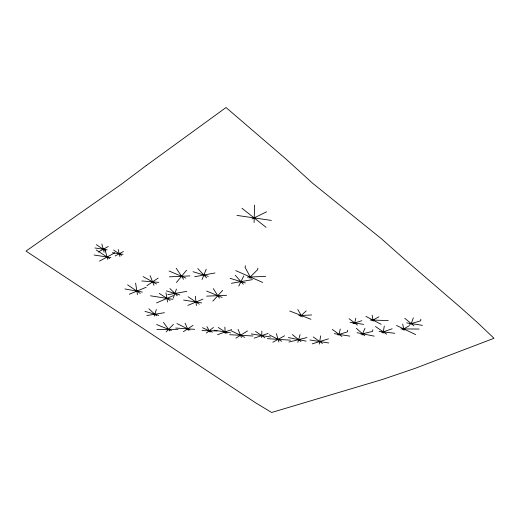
<?xml version="1.0" encoding="UTF-8"?>
<svg xmlns="http://www.w3.org/2000/svg" width="520" height="520" viewBox="0 0 520 520"><rect width="100%" height="100%" fill="white"/><g stroke="black" fill="none" stroke-linecap="round" stroke-linejoin="round"><path stroke-width="0.78" d="M254.098 222.534L254.618 205.114M261.664 337.578L261.853 331.084M420.823 319.195L420.719 320.781L409.363 324.168M372.814 329.778L372.645 331.377L360.997 334.191M347.731 330.219L347.529 331.812L337.701 334.867M319.293 344.116L320.645 335.881M383.11 333.164L384.274 326.047M338.969 335.231L340.243 329.011M257.92 268.125L257.575 269.711L249.132 278.089M245.433 265.72L245.069 267.3L251.173 278.726M354.523 323.655L355.778 318.318M297.83 342.355L300.092 334.588M154.226 316.101L156.351 309.485M173.225 298.2L176.43 289.12M410.969 324.415L413.341 317.837M202.059 279.519L206.206 269.217M362.057 335.01L364.936 328.315M238.771 286.091L243.796 275.886M176.41 282.522L186.569 270.212M212.843 301.139L222.664 290.361M166.14 331.89L173.394 324.396M300.307 316.42L306.183 310.882M206.349 333.06L213.467 327.431M146.894 285.76L158.132 278.089M183.385 331.663L193.063 325.351M235.917 338.15L247.462 330.967M402.63 329.557L409.552 325.559M98.423 251.96L108.231 246.487M371.839 320.697L378.918 316.803M272.87 342.212L284.589 335.803M99.495 261.118L114.79 252.817M115.141 255.97L123.383 251.537M252.018 218.953L266.565 211.803M156.553 302.939L173.329 295.594M187.863 305.396L202.975 299.117M129.266 294.255L146.133 287.287M217.516 334.704L231.647 329.615M381.667 332.475L392.132 328.757M254.254 338.124L268.125 333.424M352.807 323.577L361.862 320.697M312.253 343.856L328.452 338.845M288.918 342.043L306.963 337.558M194.649 276.738L214.988 272.961M231.413 283.309L252.486 279.624M167.863 294.684L186.778 291.382M146.835 315.53L164.43 312.721M298.779 315.64L311.636 314.958M169.383 276.815L189.872 275.925M206.655 296.147L226.59 295.302M247.358 277.095L265.642 276.393M156.877 329.446L178.067 329.342M400.926 328.894L419.068 329.056M201.981 330.596L217.139 330.954M370.156 319.976L388.278 320.593M229.678 334.718L253.006 335.998M267.358 338.663L290.511 340.158M175.728 328.048L194.675 329.336M141.869 280.95L158.795 282.38M379.113 331.377L394.732 333.281M236.983 215.404L271.369 220.422M94.939 247.969L107.094 249.828M112.378 252.72L123.058 254.352M94.107 255.034L110.87 257.608M406.685 322.887L422.468 325.351M350.129 322.264L363.682 324.389M183.631 300.079L201.708 302.919M150.501 295.802L172.861 299.325M334.276 333.651L349.81 336.115M309.875 339.976L328.692 342.979M251.232 333.912L270.582 337.012M213.967 330.174L230.588 332.839M124.937 288.971L142.37 292.091M357.032 332.703L374.218 336.141M288.386 337.558L306.144 341.153M144.957 311.35L158.788 315.425M166.387 290.908L179.946 294.964M193.018 271.719L208.286 276.367M230.126 278.33L245.375 282.984M289.699 310.98L310.96 319.293M156.637 324.526L171.444 330.558M206.655 291.089L222.144 297.447M169.104 271.024L185.842 278.103M235.749 270.627L262.704 282.458M202.43 327.73L212.329 332.137M396.507 325.462L415.636 334.601M231.075 330.714L244.706 337.37M176.95 323.557L190.06 330.038M269.23 334.828L281.834 341.269M365.885 316.375L381.154 324.331M143.091 276.594L156.54 284.031M159.204 293.377L170.047 300.417M218.238 327.47L227.058 333.229M96.259 249.99L109.701 258.745M96.33 244.68L105.788 250.887M113.62 250.049L121.713 255.405M188.097 296.784L199.27 304.2M255.515 331.409L264.94 337.766M127.582 284.85L140.322 293.423M375.447 326.495L386.685 334.197M313.267 336.96L322.433 343.479M332.319 329.407L341.952 336.492M349.057 318.695L357.435 325.072M241.904 208.234L266.078 227.344M292.357 334.601L300.989 341.529M404.749 318.298L413.953 325.793M356.382 328.367L364.793 335.764M148.876 308.815L156.468 315.764M169.923 288.581L177.314 295.815M197.782 268.574L206.544 277.862M235.228 275.217L243.302 284.258M163.475 322.394L169.592 330.798M176.215 268.236L183.58 279.338M213.285 288.652L219.427 298.155M297.798 309.524L302.139 316.999M206.915 326.625L210.028 332.144M185.061 323.2L188.383 330.382M238.082 329.368L241.378 337.512M150.118 275.652L153.992 285.298M276.387 333.619L278.87 341.978M101.849 244.049L104.098 252.155M104.865 249.041L107.685 259.344M118.19 249.548L119.925 256.536M402.707 324.084L404.06 330.414M165.984 292.844L167.55 301.997M372.138 315.133L373.172 321.224M135.59 283.101L137.449 294.593M195.338 296.244L196.385 305.584M224.861 327.106L225.206 333.56M146.263 165.542L121.576 184.093L26 251.102L255.853 402.954L271.635 412.484L382.707 379.385L415.162 368.335L494 338.293L478.153 323.187L460.07 307.06L403.059 257.972L381.563 238.856L312.553 183.19L286.611 159.582L226.025 107.517L146.263 165.542"/></g></svg>
